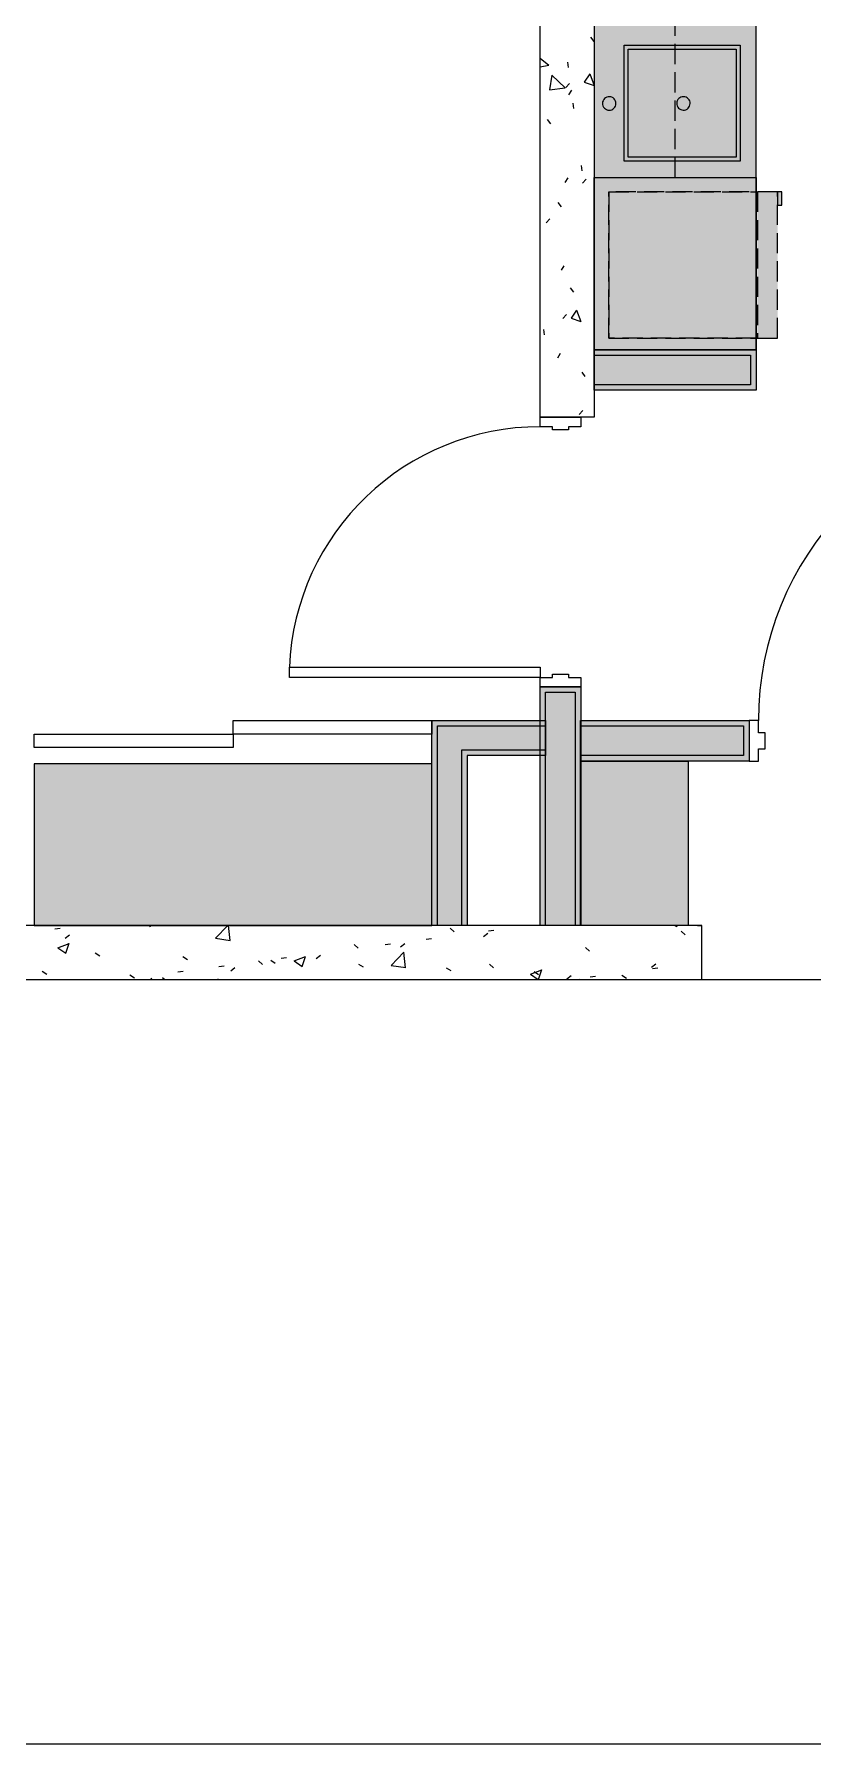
# Model space of a CAD drawing. Header units: millimetres. Extents: x 138979 to 257434, y 2210 to 57479.
# Drawn here: x 211496 to 214383, y 42629 to 48970 of the extents above; entities that cross this region are included whole.
import ezdxf
from ezdxf.lldxf.tags import DXFTag

# ---------------------------------------------------------------- set-up
doc = ezdxf.new("R2010")
doc.units = ezdxf.units.MM
doc.linetypes.add('DASH', pattern=[0.35, 0.25, -0.1])
for name, color, linetype, lineweight in [('DOOR', 8, 'Continuous', 9), ('DOOR-CUT', 6, 'Continuous', 9), ('FLOOR', 6, 'Continuous', 9), ('WALL-EXTCUT', 1, 'Continuous', 9), ('WALL-RETCUT-1', 1, 'Continuous', 25)]:
    doc.layers.add(name, color=color, linetype=linetype, lineweight=lineweight)
doc.layers.add('GAR-FFE', color=1, linetype='Continuous')
tags = doc.linetypes.add('HIDDEN1', pattern=[0.2, 0.1, -0.1]).pattern_tags.tags
tags[6:7] = [DXFTag(74, 4), DXFTag(75, 0), DXFTag(340, '0'), DXFTag(46, 1.0), DXFTag(50, 0.0), DXFTag(44, 0.0), DXFTag(45, 0.0)]
tags[4:5] = [DXFTag(74, 4), DXFTag(75, 0), DXFTag(340, '0'), DXFTag(46, 1.0), DXFTag(50, 0.0), DXFTag(44, 0.0), DXFTag(45, 0.0)]

# ---------------------------------------------------------------- blocks, each defined once
blk = doc.blocks.new('AM FDN Fire rated single leaf solid door _host control_ - FD _1200 X 2400 1HR_-5623472-L36-L44_ L47-L59 _HIGH STACK_ WIP')
at = {"layer": 'DOOR'}
blk.add_hatch(color=256, dxfattribs=at).paths.add_polyline_path([(520, 1205), (520, 75), (565, 75), (565, 1205)])
at = {"layer": 'DOOR-CUT'}
for p, q in [((520, 1205), (520, 75)), ((565, 1205), (520, 1205)), ((565, 75), (565, 1205)), ((-565, 75), (-600, 75)), ((-600, 75), (-600, -75)), ((-565, 30), (-565, 75)), ((520, 75), (565, 75)), ((600, 75), (565, 75)), ((565, 75), (565, 30)), ((600, -75), (600, 75)), ((-540, 30), (-565, 30)), ((-540, -30), (-540, 30)), ((565, 30), (540, 30)), ((540, 30), (540, -30)), ((-565, -75), (-565, -30)), ((-565, -30), (-540, -30)), ((540, -30), (565, -30)), ((565, -30), (565, -75)), ((-600, -75), (-565, -75)), ((565, -75), (600, -75))]:
    blk.add_line(p, q, dxfattribs=at)
blk.add_arc((564.9, 76), 1129.9, 92.27652, 180.05121, dxfattribs=at)
blk = doc.blocks.new('AM DSW-Single Leaf Timber Door - DSW _1000 X 2400_-2263062-L36-L44_ L47-L59 _HIGH STACK_ WIP')
at = {"layer": 'DOOR'}
blk.add_arc((465, -75.8), 930, 179.95055, 267.65985, dxfattribs=at)
at = {"layer": 'DOOR-CUT'}
for p, q in [((-500, 75), (-465, 75)), ((-500, -75), (-500, 75)), ((-465, 75), (-465, 30)), ((465, 75), (500, 75)), ((465, 30), (465, 75)), ((500, 75), (500, -75)), ((-465, 30), (-453, 30)), ((-453, 30), (-453, -30)), ((453, 30), (465, 30)), ((453, -30), (453, 30)), ((-453, -30), (-465, -30)), ((-465, -30), (-465, -75)), ((465, -30), (453, -30)), ((465, -75), (465, -30)), ((-465, -75), (-500, -75)), ((427, -75), (465, -75)), ((427, -1005), (427, -75)), ((465, -75), (465, -1005)), ((500, -75), (465, -75)), ((465, -1005), (427, -1005))]:
    blk.add_line(p, q, dxfattribs=at)
blk = doc.blocks.new('TYPE B')
h = blk.add_hatch()
h.set_pattern_fill('FP_64', color=256, angle=-40, style=0, pattern_type=2)
h.set_pattern_definition([(320, (234728.68, 50673.16), (-38.254, -437.242), [45.72, -502.92]), (265, (234728.68, 50673.16), (458.537, 84.583), [36.576, -402.336]), (10.451, (234725.5, 50636.72), (420.28, -352.662), [38.856, -427.416]), (316.184, (234850.6, 50673.16), (-100.903, -650.59), [68.58, -754.38]), (6.636, (234842.2, 50618.94), (593.826, -569.766), [58.284, -641.124]), (261.184, (234850.6, 50673.16), (593.82, -569.772), [54.864, -603.504]), (291, (234820.1, 50612.2), (-245.437, -363.875), [45.72, -502.92]), (236, (234820.1, 50612.2), (442.052, -148.325), [36.576, -402.336]), (341.451, (234799.66, 50581.88), (196.611, -512.201), [38.856, -427.416]), (307.5, (234728.68, 50673.16), (202.9318, -7.4128), [20.117, -377.342, 20.117, -792.175]), (307.5, (234728.68, 50673.16), (202.9318, -7.4128), [-417.576, -388.315, 20.117, -383.743]), (277.5, (234728.68, 50673.16), (240.433, -160.367), [20.117, -212.75, 20.117, -522.122]), (277.5, (234728.68, 50673.16), (240.433, -160.367), [-252.984, -368.198, 20.117, -133.807]), (237.5, (234728.68, 50809.1), (-13.749, -325.4178), [20.117, -132.283, 20.117, -1086.307]), (237.5, (234728.68, 50809.1), (-13.749, -325.4178), [-172.517, -455.371, 20.117, -610.819]), (227.5, (234728.67, 50870.06), (61.024, -355.51), [20.117, -178.003, 20.117, -743.712]), (227.5, (234728.67, 50870.06), (61.024, -355.51), [-218.237, -295.656, 20.117, -427.939])])
h.paths.add_polyline_path([(242528.6, 49695.7), (242328.6, 49695.7), (242328.6, 55985.7), (242528.6, 55985.7)])
h = blk.add_hatch(color=9)
h.dxf.hatch_style = 1
h.paths.add_polyline_path([(242528.6, 49925.7), (243108.6, 49925.7), (243108.6, 49815.7), (242528.6, 49815.7)], flags=17)
h.paths.add_polyline_path([(242528.6, 49815.7), (243108.6, 49815.7), (243108.6, 49925.7), (242528.6, 49925.7), (242528.6, 49945.7), (243128.6, 49945.7), (243128.6, 49795.7), (242528.6, 49795.7)])
h = blk.add_hatch(color=9)
h.dxf.hatch_style = 1
h.paths.add_polyline_path([(242348.6, 47810.7), (242348.6, 48675.7), (242458.6, 48675.7), (242458.6, 47810.7)], flags=17)
h.paths.add_polyline_path([(242458.6, 47810.7), (242458.6, 48675.7), (242348.6, 48675.7), (242348.6, 47810.7), (242328.6, 47810.7), (242328.6, 48695.7), (242478.6, 48695.7), (242478.6, 47810.7)])
h = blk.add_hatch(color=9)
h.dxf.hatch_style = 1
h.paths.add_polyline_path([(241927.3, 47810.7), (241927.3, 48570.7), (242347.6, 48570.7), (242347.6, 48440.7), (242057.3, 48440.7), (242057.3, 47810.7)])
h = blk.add_hatch(color=9)
h.dxf.hatch_style = 1
h.paths.add_polyline_path([(242477.6, 48550.7), (243082.6, 48550.7), (243082.6, 48440.7), (242477.6, 48440.7)], flags=17)
h.paths.add_polyline_path([(242477.6, 48440.7), (243082.6, 48440.7), (243082.6, 48550.7), (242477.6, 48550.7), (242477.6, 48570.7), (243102.6, 48570.7), (243102.6, 48420.7), (242477.6, 48420.7)])
h = blk.add_hatch()
h.set_pattern_fill('FP_64', color=256, angle=50, style=0, pattern_type=2)
h.set_pattern_definition([(50, (238115.1, 47610.66), (437.242, -38.254), [45.72, -502.92]), (355, (238115.1, 47610.66), (-84.583, 458.537), [36.576, -402.336]), (100.451, (238151.54, 47607.47), (352.662, 420.28), [38.856, -427.416]), (46.184, (238115.1, 47732.6), (650.59, -100.903), [68.58, -754.38]), (96.636, (238169.3, 47724.2), (569.77, 593.83), [58.28, -641.12]), (351.184, (238115.1, 47732.6), (569.77, 593.82), [54.86, -603.5]), (21, (238176.06, 47702.1), (363.875, -245.437), [45.72, -502.92]), (326, (238176.06, 47702.1), (148.325, 442.05), [36.576, -402.336]), (71.451, (238206.4, 47681.65), (512.2, 196.61), [38.856, -427.416]), (37.5, (238115.1, 47610.66), (7.413, 202.932), [20.117, -377.342, 20.117, -792.175]), (37.5, (238115.1, 47610.66), (7.413, 202.932), [-417.576, -388.315, 20.117, -383.743]), (7.5, (238115.1, 47610.66), (160.367, 240.433), [20.117, -212.75, 20.117, -522.122]), (7.5, (238115.1, 47610.66), (160.367, 240.433), [-252.984, -368.198, 20.117, -133.807]), (327.5, (237979.16, 47610.66), (325.418, -13.749), [20.117, -132.283, 20.117, -1086.307]), (327.5, (237979.16, 47610.66), (325.418, -13.749), [-172.517, -455.371, 20.117, -610.819]), (317.5, (237918.2, 47610.66), (355.51, 61.024), [20.117, -178.003, 20.117, -743.712]), (317.5, (237918.2, 47610.66), (355.51, 61.024), [-218.237, -295.656, 20.117, -427.94])])
h.paths.add_polyline_path([(242927.6, 47610.7), (242927.6, 47810.7), (238777.6, 47810.7), (238777.6, 47610.7), (240853.2, 47610.7)])
at = {"layer": 'FLOOR'}
blk.add_line((242927.6, 47610.7), (244402.6, 47610.7), dxfattribs=at)
at = {"layer": 'WALL-EXTCUT'}
for points in [[(242328.6, 55985.7), (242528.6, 55985.7), (242528.6, 49695.7), (242328.6, 49695.7)], [(238777.6, 47810.7), (238777.6, 47610.7), (242927.6, 47610.7), (242927.6, 47810.7)]]:
    blk.add_lwpolyline(points, close=True, dxfattribs=at)
at = {"layer": 'WALL-RETCUT-1'}
for points in [[(242528.6, 49945.7), (243128.6, 49945.7), (243128.6, 49795.7), (242528.6, 49795.7)], [(242528.6, 49925.7), (243108.6, 49925.7), (243108.6, 49815.7), (242528.6, 49815.7)], [(242328.6, 47810.7), (242328.6, 48695.7), (242478.6, 48695.7), (242478.6, 47810.7)], [(242348.6, 47810.7), (242348.6, 48675.7), (242458.6, 48675.7), (242458.6, 47810.7)], [(241927.3, 48570.7), (242347.6, 48570.7), (242347.6, 48440.7), (242057.3, 48440.7), (242057.3, 47810.7), (241927.3, 47810.7)], [(241947.3, 48550.7), (242347.6, 48550.7), (242347.6, 48460.7), (242037.3, 48460.7), (242037.3, 47810.7), (241947.3, 47810.7)], [(242477.6, 48570.7), (243102.6, 48570.7), (243102.6, 48420.7), (242477.6, 48420.7)], [(242477.6, 48550.7), (243082.6, 48550.7), (243082.6, 48440.7), (242477.6, 48440.7)]]:
    blk.add_lwpolyline(points, close=True, dxfattribs=at)
at = {"layer": 'DOOR', "rotation": 270}
blk.add_blockref('AM DSW-Single Leaf Timber Door - DSW _1000 X 2400_-2263062-L36-L44_ L47-L59 _HIGH STACK_ WIP', (242403.6, 49195.7), dxfattribs=at)
at = {"layer": 'DOOR'}
blk.add_blockref('AM FDN Fire rated single leaf solid door _host control_ - FD _1200 X 2400 1HR_-5623472-L36-L44_ L47-L59 _HIGH STACK_ WIP', (243702.6, 48495.7), dxfattribs=at)
blk = doc.blocks.new('Sink 01')
at = {"layer": 'GAR-FFE', "true_color": 0xffffff}
h = blk.add_hatch(color=7, dxfattribs=at)
h.dxf.hatch_style = 1
h.paths.add_polyline_path([(200231.2, 48391.9), (199801.2, 48391.9), (199801.2, 47961.9), (200231.2, 47961.9)])
at = {"layer": 'GAR-FFE', "color": 8, "linetype": 'HIDDEN1', "ltscale": 100}
blk.add_lwpolyline([(199801.2, 47961.9), (200231.2, 47961.9), (200231.2, 48391.9), (199801.2, 48391.9)], close=True, dxfattribs=at)
at = {"layer": 'GAR-FFE'}
blk.add_lwpolyline([(199816.2, 47976.9), (200216.2, 47976.9), (200216.2, 48376.9), (199816.2, 48376.9)], close=True, dxfattribs=at)
at = {"layer": 'GAR-FFE', "extrusion": (0.029842, 0.076651, 0.996611)}
for centre in [(-168906, -117059.3, 9661.4), (-169162.3, -117158.7, 9669.6)]:
    blk.add_circle(centre, 25, dxfattribs=at)

msp = doc.modelspace()

# ---------------------------------------------------------------- hatches: boundary and pattern name
at = {"true_color": 0xffffff}
h = msp.add_hatch(color=7, dxfattribs=at)
h.dxf.hatch_style = 1
h.paths.add_polyline_path([(213626.2, 48385.9), (214172.2, 48385.9), (214172.2, 47842.9), (213626.2, 47842.9)])
h = msp.add_hatch(color=7, dxfattribs=at)
h.dxf.hatch_style = 1
h.paths.add_polyline_path([(214177.2, 48385.9), (214252.2, 48385.9), (214252.2, 47842.9), (214177.2, 47842.9)])
h.paths.add_polyline_path([(214252.2, 48385.9), (214267.7, 48385.9), (214267.7, 48336.1), (214252.2, 48336.1)])
at = {"layer": 'GAR-FFE', "true_color": 0xffffff}
h = msp.add_hatch(color=7, dxfattribs=at)
h.dxf.hatch_style = 1
h.paths.add_polyline_path([(213572.2, 50289.4), (213572.2, 47799.4), (214172.2, 47799.4), (214172.2, 50289.4)])
h = msp.add_hatch(color=7, dxfattribs=at)
h.dxf.hatch_style = 1
h.paths.add_polyline_path([(211496.2, 45664.4), (211496.2, 46264.4), (212970.9, 46264.4), (212970.9, 45664.4)])
h = msp.add_hatch(color=7, dxfattribs=at)
h.dxf.hatch_style = 1
h.paths.add_polyline_path([(213921.2, 46274.4), (213521.2, 46274.4), (213521.2, 45664.4), (213921.2, 45664.4)])

# ---------------------------------------------------------------- linework, layer by layer
at = {"layer": 'Defpoints'}
msp.add_lwpolyline([(207321.2, 42629.2), (218821.2, 42629.2), (218821.2, 57479.2), (207321.2, 57479.2)], close=True, dxfattribs=at)
at = {"layer": 'GAR-FFE', "linetype": 'DASH', "ltscale": 300}
msp.add_line((214252.2, 48385.9), (214252.2, 48336.1), dxfattribs=at)
at = {"layer": 'GAR-FFE'}
for points in [[(214172.2, 47799.4), (214172.2, 50289.4), (213572.2, 50289.4), (213572.2, 47799.4)], [(213572.2, 48439.4), (214172.2, 48439.4), (214172.2, 47799.4), (213572.2, 47799.4)], [(212233.6, 46374.4), (212233.6, 46424.4), (212970.9, 46424.4), (212970.9, 46374.4)], [(212233.6, 46374.4), (212233.6, 46324.4), (211496.2, 46324.4), (211496.2, 46374.4)], [(211496.2, 46264.4), (211496.2, 45664.4), (212970.9, 45664.4), (212970.9, 46264.4)], [(213521.2, 46274.4), (213921.2, 46274.4), (213921.2, 45664.4), (213521.2, 45664.4)], [(213521.2, 46274.4), (213921.2, 46274.4), (213921.2, 45664.4), (213521.2, 45664.4)]]:
    msp.add_lwpolyline(points, close=True, dxfattribs=at)
at = {"layer": 'GAR-FFE', "linetype": 'DASH', "ltscale": 300}
for points in [[(213872.2, 48439.4), (213872.2, 50289.4), (213572.2, 50289.4), (213572.2, 48439.4)], [(213626.2, 48385.9), (213626.2, 47842.9), (214252.2, 47842.9), (214252.2, 48385.9)], [(214172.2, 48385.9), (214172.2, 47842.9), (213626.2, 47842.9), (213626.2, 48385.9)], [(214252.2, 47842.9), (214252.2, 48385.9), (214177.2, 48385.9), (214177.2, 47842.9)], [(214267.7, 48336.1), (214267.7, 48385.9), (214252.2, 48385.9), (214252.2, 48336.1)]]:
    msp.add_lwpolyline(points, close=True, dxfattribs=at)

# ---------------------------------------------------------------- block references
msp.add_blockref('TYPE B', (-28956.4, -2146.3))
at = {"layer": 'GAR-FFE', "xscale": -1}
msp.add_blockref('Sink 01', (413914.4, 537.5), dxfattribs=at)

doc.saveas('drawing.dxf')
